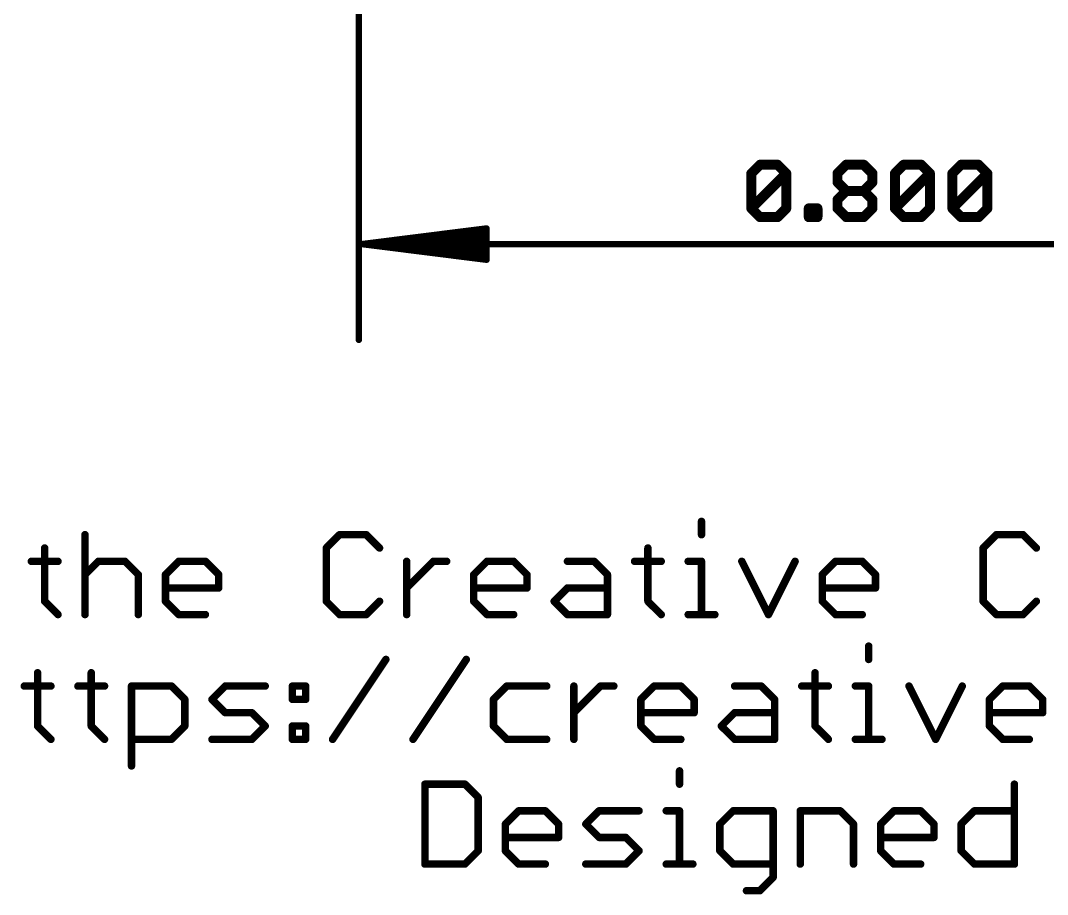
# Model space of a CAD drawing. Extents: x -30 to 77, y -18 to 22.
# Drawn here: x -6.89 to 14.02, y -18.32 to -0.53 of the extents above; entities that cross this region are included whole.
import ezdxf

# ---------------------------------------------------------------- set-up
doc = ezdxf.new("R2010")
doc.units = 0
doc.layers.add('47', color=253, linetype='CONTINUOUS')
doc.layers.add('51', color=53, linetype='CONTINUOUS')

msp = doc.modelspace()

# ---------------------------------------------------------------- linework, layer by layer
at = {"layer": '47'}
for points, const_width in [([(0, 0), (0, -7.03)], 0.13), ([(7.99, -3.6411), (8.1679, -3.4632)], 0.2032), ([(7.99, -4.3529), (7.99, -3.6411)], 0.2032), ([(7.99, -4.3529), (8.7018, -3.6411)], 0.2032), ([(8.1679, -3.4632), (8.5238, -3.4632)], 0.2032), ([(8.5238, -3.4632), (8.7018, -3.6411)], 0.2032), ([(8.7018, -3.6411), (8.7018, -4.3529)], 0.2032), ([(9.7441, -3.6411), (9.922, -3.4632)], 0.2032), ([(9.7441, -3.8191), (9.7441, -3.6411)], 0.2032), ([(9.922, -3.4632), (10.2779, -3.4632)], 0.2032), ([(10.2779, -3.4632), (10.4559, -3.6411)], 0.2032), ([(10.4559, -3.6411), (10.4559, -3.8191)], 0.2032), ([(10.9135, -3.6411), (11.0914, -3.4632)], 0.2032), ([(10.9135, -4.3529), (10.9135, -3.6411)], 0.2032), ([(10.9135, -4.3529), (11.6253, -3.6411)], 0.2032), ([(11.0914, -3.4632), (11.4473, -3.4632)], 0.2032), ([(11.4473, -3.4632), (11.6253, -3.6411)], 0.2032), ([(11.6253, -3.6411), (11.6253, -4.3529)], 0.2032), ([(12.0829, -3.6411), (12.2608, -3.4632)], 0.2032), ([(12.0829, -4.3529), (12.0829, -3.6411)], 0.2032), ([(12.0829, -4.3529), (12.7947, -3.6411)], 0.2032), ([(12.2608, -3.4632), (12.6167, -3.4632)], 0.2032), ([(12.6167, -3.4632), (12.7947, -3.6411)], 0.2032), ([(12.7947, -3.6411), (12.7947, -4.3529)], 0.2032), ([(9.922, -3.997), (9.7441, -3.8191)], 0.2032), ([(10.4559, -3.8191), (10.2779, -3.997)], 0.2032), ([(9.7441, -4.175), (9.922, -3.997)], 0.2032), ([(9.922, -3.997), (10.2779, -3.997)], 0.2032), ([(10.2779, -3.997), (10.4559, -4.175)], 0.2032), ([(9.7441, -4.3529), (9.7441, -4.175)], 0.2032), ([(10.4559, -4.175), (10.4559, -4.3529)], 0.2032), ([(8.1679, -4.5309), (7.99, -4.3529)], 0.2032), ([(8.7018, -4.3529), (8.5238, -4.5309)], 0.2032), ([(9.1594, -4.5309), (9.1594, -4.3529)], 0.2032), ([(9.1594, -4.3529), (9.3373, -4.3529)], 0.2032), ([(9.3373, -4.3529), (9.3373, -4.5309)], 0.2032), ([(9.922, -4.5309), (9.7441, -4.3529)], 0.2032), ([(10.4559, -4.3529), (10.2779, -4.5309)], 0.2032), ([(11.0914, -4.5309), (10.9135, -4.3529)], 0.2032), ([(11.6253, -4.3529), (11.4473, -4.5309)], 0.2032), ([(12.2608, -4.5309), (12.0829, -4.3529)], 0.2032), ([(12.7947, -4.3529), (12.6167, -4.5309)], 0.2032), ([(8.5238, -4.5309), (8.1679, -4.5309)], 0.2032), ([(9.3373, -4.5309), (9.1594, -4.5309)], 0.2032), ([(10.2779, -4.5309), (9.922, -4.5309)], 0.2032), ([(11.4473, -4.5309), (11.0914, -4.5309)], 0.2032), ([(12.6167, -4.5309), (12.2608, -4.5309)], 0.2032), ([(0.065, -5.08), (2.6, -4.7608)], 0.13), ([(0.065, -5.08), (2.6, -4.82)], 0.13), ([(2.6, -4.7608), (2.6, -5.3992)], 0.13), ([(0.065, -5.08), (2.6, -4.95)], 0.13), ([(20.255, -5.08), (0.065, -5.08)], 0.13), ([(2.6, -5.3992), (0.065, -5.08)], 0.13), ([(2.6, -5.21), (0.065, -5.08)], 0.13), ([(2.6, -5.34), (0.065, -5.08)], 0.13)]:
    msp.add_lwpolyline(points, dxfattribs=dict(at, const_width=const_width))
for points, const_width in [([(8.0408, -3.6411, 1), (7.9392, -3.6411)], 0.1016), ([(8.1679, -3.4124, 1), (8.1679, -3.514)], 0.1016), ([(8.2038, -3.4991, 1), (8.132, -3.4273)], 0.1016), ([(8.5597, -3.4273, 1), (8.4879, -3.4991)], 0.1016), ([(8.5238, -3.514, 1), (8.5238, -3.4124)], 0.1016), ([(8.7526, -3.6411, 1), (8.651, -3.6411)], 0.1016), ([(8.7377, -3.6771, 1), (8.6659, -3.6052)], 0.1016), ([(9.7949, -3.6411, 1), (9.6933, -3.6411)], 0.1016), ([(9.922, -3.4124, 1), (9.922, -3.514)], 0.1016), ([(9.9579, -3.4991, 1), (9.8861, -3.4273)], 0.1016), ([(10.3138, -3.4273, 1), (10.242, -3.4991)], 0.1016), ([(10.2779, -3.514, 1), (10.2779, -3.4124)], 0.1016), ([(10.5067, -3.6411, 1), (10.4051, -3.6411)], 0.1016), ([(10.9643, -3.6411, 1), (10.8627, -3.6411)], 0.1016), ([(11.0914, -3.4124, 1), (11.0914, -3.514)], 0.1016), ([(11.1273, -3.4991, 1), (11.0555, -3.4273)], 0.1016), ([(11.4832, -3.4273, 1), (11.4114, -3.4991)], 0.1016), ([(11.4473, -3.514, 1), (11.4473, -3.4124)], 0.1016), ([(11.6761, -3.6411, 1), (11.5745, -3.6411)], 0.1016), ([(11.6612, -3.6771, 1), (11.5893, -3.6052)], 0.1016), ([(12.1337, -3.6411, 1), (12.0321, -3.6411)], 0.1016), ([(12.2608, -3.4124, 1), (12.2608, -3.514)], 0.1016), ([(12.2967, -3.4991, 1), (12.2249, -3.4273)], 0.1016), ([(12.6526, -3.4273, 1), (12.5808, -3.4991)], 0.1016), ([(12.6167, -3.514, 1), (12.6167, -3.4124)], 0.1016), ([(12.8455, -3.6411, 1), (12.7439, -3.6411)], 0.1016), ([(12.8306, -3.6771, 1), (12.7587, -3.6052)], 0.1016), ([(7.954, -3.6052, 1), (8.0259, -3.6771)], 0.1016), ([(8.6659, -3.6771, 1), (8.7377, -3.6052)], 0.1016), ([(9.7081, -3.6052, 1), (9.78, -3.6771)], 0.1016), ([(9.78, -3.7832, 1), (9.7081, -3.855)], 0.1016), ([(10.4199, -3.6771, 1), (10.4918, -3.6052)], 0.1016), ([(10.4918, -3.855, 1), (10.4199, -3.7832)], 0.1016), ([(10.8775, -3.6052, 1), (10.9494, -3.6771)], 0.1016), ([(11.5893, -3.6771, 1), (11.6612, -3.6052)], 0.1016), ([(12.0469, -3.6052, 1), (12.1188, -3.6771)], 0.1016), ([(12.7587, -3.6771, 1), (12.8306, -3.6052)], 0.1016), ([(9.6933, -3.8191, 1), (9.7949, -3.8191)], 0.1016), ([(9.922, -3.9462, 1), (9.922, -4.0478)], 0.1016), ([(9.9579, -4.033, 1), (9.8861, -3.9611)], 0.1016), ([(9.8861, -4.033, 1), (9.9579, -3.9611)], 0.1016), ([(10.3138, -3.9611, 1), (10.242, -4.033)], 0.1016), ([(10.242, -3.9611, 1), (10.3138, -4.033)], 0.1016), ([(10.2779, -4.0478, 1), (10.2779, -3.9462)], 0.1016), ([(10.4051, -3.8191, 1), (10.5067, -3.8191)], 0.1016), ([(9.7081, -4.1391, 1), (9.78, -4.2109)], 0.1016), ([(9.7949, -4.175, 1), (9.6933, -4.175)], 0.1016), ([(10.5067, -4.175, 1), (10.4051, -4.175)], 0.1016), ([(10.4199, -4.2109, 1), (10.4918, -4.1391)], 0.1016), ([(8.0259, -4.317, 1), (7.954, -4.3889)], 0.1016), ([(7.954, -4.317, 1), (8.0259, -4.3889)], 0.1016), ([(7.9392, -4.3529, 1), (8.0408, -4.3529)], 0.1016), ([(8.651, -4.3529, 1), (8.7526, -4.3529)], 0.1016), ([(8.7377, -4.3889, 1), (8.6659, -4.317)], 0.1016), ([(9.2102, -4.3529, 1), (9.1086, -4.3529)], 0.1016), ([(9.1594, -4.3022, 1), (9.1594, -4.4037)], 0.1016), ([(9.3881, -4.3529, 1), (9.2865, -4.3529)], 0.1016), ([(9.3373, -4.4037, 1), (9.3373, -4.3022)], 0.1016), ([(9.78, -4.317, 1), (9.7081, -4.3889)], 0.1016), ([(9.6933, -4.3529, 1), (9.7949, -4.3529)], 0.1016), ([(10.4051, -4.3529, 1), (10.5067, -4.3529)], 0.1016), ([(10.4918, -4.3889, 1), (10.4199, -4.317)], 0.1016), ([(10.9494, -4.317, 1), (10.8775, -4.3889)], 0.1016), ([(10.8775, -4.317, 1), (10.9494, -4.3889)], 0.1016), ([(10.8627, -4.3529, 1), (10.9643, -4.3529)], 0.1016), ([(11.5745, -4.3529, 1), (11.6761, -4.3529)], 0.1016), ([(11.6612, -4.3889, 1), (11.5893, -4.317)], 0.1016), ([(12.1188, -4.317, 1), (12.0469, -4.3889)], 0.1016), ([(12.0469, -4.317, 1), (12.1188, -4.3889)], 0.1016), ([(12.0321, -4.3529, 1), (12.1337, -4.3529)], 0.1016), ([(12.7439, -4.3529, 1), (12.8455, -4.3529)], 0.1016), ([(12.8306, -4.3889, 1), (12.7587, -4.317)], 0.1016), ([(8.1679, -4.4801, 1), (8.1679, -4.5817)], 0.1016), ([(8.132, -4.5668, 1), (8.2038, -4.495)], 0.1016), ([(8.4879, -4.495, 1), (8.5597, -4.5668)], 0.1016), ([(8.5238, -4.5817, 1), (8.5238, -4.4801)], 0.1016), ([(9.1594, -4.4801, 1), (9.1594, -4.5817)], 0.1016), ([(9.1086, -4.5309, 1), (9.2102, -4.5309)], 0.1016), ([(9.2865, -4.5309, 1), (9.3881, -4.5309)], 0.1016), ([(9.3373, -4.5817, 1), (9.3373, -4.4801)], 0.1016), ([(9.922, -4.4801, 1), (9.922, -4.5817)], 0.1016), ([(9.8861, -4.5668, 1), (9.9579, -4.495)], 0.1016), ([(10.242, -4.495, 1), (10.3138, -4.5668)], 0.1016), ([(10.2779, -4.5817, 1), (10.2779, -4.4801)], 0.1016), ([(11.0914, -4.4801, 1), (11.0914, -4.5817)], 0.1016), ([(11.0555, -4.5668, 1), (11.1273, -4.495)], 0.1016), ([(11.4114, -4.495, 1), (11.4832, -4.5668)], 0.1016), ([(11.4473, -4.5817, 1), (11.4473, -4.4801)], 0.1016), ([(12.2608, -4.4801, 1), (12.2608, -4.5817)], 0.1016), ([(12.2249, -4.5668, 1), (12.2967, -4.495)], 0.1016), ([(12.5808, -4.495, 1), (12.6526, -4.5668)], 0.1016), ([(12.6167, -4.5817, 1), (12.6167, -4.4801)], 0.1016), ([(2.6325, -4.7608, 1), (2.5675, -4.7608)], 0.065), ([(2.6041, -4.793, 1), (2.5959, -4.7285)], 0.065), ([(2.6033, -4.8523, 1), (2.5967, -4.7877)], 0.065), ([(0.065, -5.0475, 1), (0.065, -5.1125)], 0.065), ([(0.0691, -5.0478, 1), (0.0609, -5.1122)], 0.065), ([(0.0633, -5.0475, 1), (0.0667, -5.1125)], 0.065), ([(0.0667, -5.0475, 1), (0.0633, -5.1125)], 0.065), ([(0.0683, -5.0477, 1), (0.0617, -5.1123)], 0.065), ([(0.0617, -5.0477, 1), (0.0683, -5.1123)], 0.065), ([(0.0609, -5.0478, 1), (0.0691, -5.1122)], 0.065), ([(2.6017, -4.9825, 1), (2.5983, -4.9175)], 0.065), ([(2.5983, -5.2425, 1), (2.6017, -5.1775)], 0.065), ([(2.5675, -5.3992, 1), (2.6325, -5.3992)], 0.065), ([(2.5959, -5.4315, 1), (2.6041, -5.367)], 0.065), ([(2.5967, -5.3723, 1), (2.6033, -5.3077)], 0.065), ([(-0.0325, -7.03, 1), (0.0325, -7.03)], 0.065)]:
    msp.add_lwpolyline(points, format="xyb", dxfattribs=dict(at, const_width=const_width))
at = {"layer": '51', "const_width": 0.1524}
for points in [[(6.9762, -10.7256), (6.9762, -10.9968)], [(-5.5736, -10.9968), (-5.5736, -12.6238)], [(-0.391, -10.9968), (-0.6621, -11.268)], [(0.1514, -10.9968), (-0.391, -10.9968)], [(0.4225, -11.268), (0.1514, -10.9968)], [(12.9791, -10.9968), (12.708, -11.268)], [(13.5215, -10.9968), (12.9791, -10.9968)], [(13.7926, -11.268), (13.5215, -10.9968)], [(-6.3939, -11.268), (-6.3939, -12.3526)], [(-0.6621, -11.268), (-0.6621, -12.3526)], [(5.8848, -11.268), (5.8848, -12.3526)], [(12.708, -11.268), (12.708, -12.3526)], [(-6.665, -11.5391), (-6.1227, -11.5391)], [(-5.5736, -11.8103), (-5.3024, -11.5391)], [(-5.3024, -11.5391), (-4.7601, -11.5391)], [(-4.7601, -11.5391), (-4.4889, -11.8103)], [(-3.9364, -11.8103), (-3.6653, -11.5391)], [(-3.6653, -11.5391), (-3.1229, -11.5391)], [(-3.1229, -11.5391), (-2.8518, -11.8103)], [(0.975, -12.6238), (0.975, -11.5391)], [(0.975, -12.0815), (1.5174, -11.5391)], [(1.5174, -11.5391), (1.7885, -11.5391)], [(2.3393, -11.8103), (2.6105, -11.5391)], [(2.6105, -11.5391), (3.1528, -11.5391)], [(3.1528, -11.5391), (3.424, -11.8103)], [(4.2476, -11.5391), (4.79, -11.5391)], [(4.79, -11.5391), (5.0611, -11.8103)], [(5.6136, -11.5391), (6.156, -11.5391)], [(6.7051, -11.5391), (6.9762, -11.5391)], [(6.9762, -11.5391), (6.9762, -12.6238)], [(7.7965, -11.5391), (8.3388, -12.6238)], [(8.3388, -12.6238), (8.8812, -11.5391)], [(9.4337, -11.8103), (9.7048, -11.5391)], [(9.7048, -11.5391), (10.2472, -11.5391)], [(10.2472, -11.5391), (10.5183, -11.8103)], [(-4.4889, -11.8103), (-4.4889, -12.6238)], [(-3.9364, -12.3526), (-3.9364, -11.8103)], [(-2.8518, -11.8103), (-2.8518, -12.0815)], [(2.3393, -12.3526), (2.3393, -11.8103)], [(3.424, -11.8103), (3.424, -12.0815)], [(5.0611, -11.8103), (5.0611, -12.6238)], [(9.4337, -12.3526), (9.4337, -11.8103)], [(10.5183, -11.8103), (10.5183, -12.0815)], [(-2.8518, -12.0815), (-3.9364, -12.0815)], [(3.424, -12.0815), (2.3393, -12.0815)], [(3.9765, -12.3526), (4.2476, -12.0815)], [(4.2476, -12.0815), (5.0611, -12.0815)], [(10.5183, -12.0815), (9.4337, -12.0815)], [(-6.3939, -12.3526), (-6.1227, -12.6238)], [(-3.6653, -12.6238), (-3.9364, -12.3526)], [(-0.6621, -12.3526), (-0.391, -12.6238)], [(0.1514, -12.6238), (0.4225, -12.3526)], [(2.6105, -12.6238), (2.3393, -12.3526)], [(4.2476, -12.6238), (3.9765, -12.3526)], [(5.8848, -12.3526), (6.156, -12.6238)], [(9.7048, -12.6238), (9.4337, -12.3526)], [(12.708, -12.3526), (12.9791, -12.6238)], [(13.5215, -12.6238), (13.7926, -12.3526)], [(-3.1229, -12.6238), (-3.6653, -12.6238)], [(-0.391, -12.6238), (0.1514, -12.6238)], [(3.1528, -12.6238), (2.6105, -12.6238)], [(5.0611, -12.6238), (4.2476, -12.6238)], [(6.7051, -12.6238), (7.2474, -12.6238)], [(10.2472, -12.6238), (9.7048, -12.6238)], [(12.9791, -12.6238), (13.5215, -12.6238)], [(10.379, -13.2656), (10.379, -13.5368)], [(-0.5337, -15.1638), (0.5509, -13.5368)], [(1.1034, -15.1638), (2.1881, -13.5368)], [(-6.5383, -13.808), (-6.5383, -14.8926)], [(-5.4469, -13.808), (-5.4469, -14.8926)], [(9.2875, -13.808), (9.2875, -14.8926)], [(-6.8095, -14.0791), (-6.2672, -14.0791)], [(-5.718, -14.0791), (-5.1757, -14.0791)], [(-4.6266, -15.7061), (-4.6266, -14.0791)], [(-4.6266, -14.0791), (-3.8131, -14.0791)], [(-3.8131, -14.0791), (-3.542, -14.3503)], [(-2.9895, -14.3503), (-2.7183, -14.0791)], [(-2.7183, -14.0791), (-1.9048, -14.0791)], [(-1.3523, -14.0791), (-1.0811, -14.0791)], [(-1.3523, -14.3503), (-1.3523, -14.0791)], [(-1.0811, -14.0791), (-1.0811, -14.3503)], [(3.0118, -14.0791), (2.7406, -14.3503)], [(3.8253, -14.0791), (3.0118, -14.0791)], [(4.3777, -15.1638), (4.3777, -14.0791)], [(4.3777, -14.6215), (4.9201, -14.0791)], [(4.9201, -14.0791), (5.1912, -14.0791)], [(5.742, -14.3503), (6.0132, -14.0791)], [(6.0132, -14.0791), (6.5555, -14.0791)], [(6.5555, -14.0791), (6.8267, -14.3503)], [(7.6504, -14.0791), (8.1927, -14.0791)], [(8.1927, -14.0791), (8.4639, -14.3503)], [(9.0164, -14.0791), (9.5587, -14.0791)], [(10.1078, -14.0791), (10.379, -14.0791)], [(10.379, -14.0791), (10.379, -15.1638)], [(11.1992, -14.0791), (11.7416, -15.1638)], [(11.7416, -15.1638), (12.2839, -14.0791)], [(12.8364, -14.3503), (13.1075, -14.0791)], [(13.1075, -14.0791), (13.6499, -14.0791)], [(13.6499, -14.0791), (13.921, -14.3503)], [(-3.542, -14.3503), (-3.542, -14.8926)], [(-2.7183, -14.6215), (-2.9895, -14.3503)], [(-1.0811, -14.3503), (-1.3523, -14.3503)], [(2.7406, -14.3503), (2.7406, -14.8926)], [(5.742, -14.8926), (5.742, -14.3503)], [(6.8267, -14.3503), (6.8267, -14.6215)], [(8.4639, -14.3503), (8.4639, -15.1638)], [(12.8364, -14.8926), (12.8364, -14.3503)], [(13.921, -14.3503), (13.921, -14.6215)], [(-2.176, -14.6215), (-2.7183, -14.6215)], [(-1.9048, -14.8926), (-2.176, -14.6215)], [(6.8267, -14.6215), (5.742, -14.6215)], [(7.3792, -14.8926), (7.6504, -14.6215)], [(7.6504, -14.6215), (8.4639, -14.6215)], [(13.921, -14.6215), (12.8364, -14.6215)], [(-6.5383, -14.8926), (-6.2672, -15.1638)], [(-5.4469, -14.8926), (-5.1757, -15.1638)], [(-3.542, -14.8926), (-3.8131, -15.1638)], [(-2.176, -15.1638), (-1.9048, -14.8926)], [(-1.3523, -14.8926), (-1.0811, -14.8926)], [(-1.3523, -15.1638), (-1.3523, -14.8926)], [(-1.0811, -14.8926), (-1.0811, -15.1638)], [(2.7406, -14.8926), (3.0118, -15.1638)], [(6.0132, -15.1638), (5.742, -14.8926)], [(7.6504, -15.1638), (7.3792, -14.8926)], [(9.2875, -14.8926), (9.5587, -15.1638)], [(13.1075, -15.1638), (12.8364, -14.8926)], [(-3.8131, -15.1638), (-4.6266, -15.1638)], [(-2.9895, -15.1638), (-2.176, -15.1638)], [(-1.0811, -15.1638), (-1.3523, -15.1638)], [(3.0118, -15.1638), (3.8253, -15.1638)], [(6.5555, -15.1638), (6.0132, -15.1638)], [(8.4639, -15.1638), (7.6504, -15.1638)], [(10.1078, -15.1638), (10.6501, -15.1638)], [(13.6499, -15.1638), (13.1075, -15.1638)], [(6.5288, -15.8056), (6.5288, -16.0768)], [(1.3462, -16.0768), (1.3462, -17.7038)], [(2.1597, -16.0768), (1.3462, -16.0768)], [(2.4309, -16.348), (2.1597, -16.0768)], [(13.3452, -16.0768), (13.3452, -17.7038)], [(2.4309, -17.4326), (2.4309, -16.348)], [(2.9834, -16.8903), (3.2545, -16.6191)], [(3.2545, -16.6191), (3.7969, -16.6191)], [(3.7969, -16.6191), (4.068, -16.8903)], [(4.6205, -16.8903), (4.8917, -16.6191)], [(4.8917, -16.6191), (5.7052, -16.6191)], [(6.2577, -16.6191), (6.5288, -16.6191)], [(6.5288, -16.6191), (6.5288, -17.7038)], [(7.6203, -16.6191), (7.3491, -16.8903)], [(8.4338, -16.6191), (7.6203, -16.6191)], [(8.4338, -17.975), (8.4338, -16.6191)], [(8.9863, -17.7038), (8.9863, -16.6191)], [(8.9863, -16.6191), (9.7998, -16.6191)], [(9.7998, -16.6191), (10.0709, -16.8903)], [(10.6234, -16.8903), (10.8946, -16.6191)], [(10.8946, -16.6191), (11.4369, -16.6191)], [(11.4369, -16.6191), (11.7081, -16.8903)], [(12.2606, -16.8903), (12.5317, -16.6191)], [(12.5317, -16.6191), (13.3452, -16.6191)], [(2.9834, -17.4326), (2.9834, -16.8903)], [(4.068, -16.8903), (4.068, -17.1615)], [(4.8917, -17.1615), (4.6205, -16.8903)], [(7.3491, -16.8903), (7.3491, -17.4326)], [(10.0709, -16.8903), (10.0709, -17.7038)], [(10.6234, -17.4326), (10.6234, -16.8903)], [(11.7081, -16.8903), (11.7081, -17.1615)], [(12.2606, -17.4326), (12.2606, -16.8903)], [(4.068, -17.1615), (2.9834, -17.1615)], [(5.434, -17.1615), (4.8917, -17.1615)], [(5.7052, -17.4326), (5.434, -17.1615)], [(11.7081, -17.1615), (10.6234, -17.1615)], [(2.1597, -17.7038), (2.4309, -17.4326)], [(3.2545, -17.7038), (2.9834, -17.4326)], [(5.434, -17.7038), (5.7052, -17.4326)], [(7.3491, -17.4326), (7.6203, -17.7038)], [(10.8946, -17.7038), (10.6234, -17.4326)], [(12.5317, -17.7038), (12.2606, -17.4326)], [(1.3462, -17.7038), (2.1597, -17.7038)], [(3.7969, -17.7038), (3.2545, -17.7038)], [(4.6205, -17.7038), (5.434, -17.7038)], [(6.2577, -17.7038), (6.8, -17.7038)], [(7.6203, -17.7038), (8.4338, -17.7038)], [(11.4369, -17.7038), (10.8946, -17.7038)], [(13.3452, -17.7038), (12.5317, -17.7038)], [(8.1626, -18.2461), (8.4338, -17.975)], [(7.8914, -18.2461), (8.1626, -18.2461)]]:
    msp.add_lwpolyline(points, dxfattribs=at)
at = {"layer": '51', "const_width": 0.0762}
for points in [[(7.0143, -10.7256, 1), (6.9381, -10.7256)], [(-5.5355, -10.9968, 1), (-5.6117, -10.9968)], [(-0.391, -10.9587, 1), (-0.391, -11.0349)], [(-0.364, -11.0238, 1), (-0.4179, -10.9699)], [(0.1783, -10.9699, 1), (0.1244, -11.0238)], [(0.1514, -11.0349, 1), (0.1514, -10.9587)], [(6.9381, -10.9968, 1), (7.0143, -10.9968)], [(12.9791, -10.9587, 1), (12.9791, -11.0349)], [(13.0061, -11.0238, 1), (12.9522, -10.9699)], [(13.5484, -10.9699, 1), (13.4945, -11.0238)], [(13.5215, -11.0349, 1), (13.5215, -10.9587)], [(-6.3558, -11.268, 1), (-6.432, -11.268)], [(-0.6891, -11.241, 1), (-0.6352, -11.2949)], [(-0.624, -11.268, 1), (-0.7002, -11.268)], [(0.3956, -11.2949, 1), (0.4495, -11.241)], [(5.9229, -11.268, 1), (5.8467, -11.268)], [(12.681, -11.241, 1), (12.7349, -11.2949)], [(12.7461, -11.268, 1), (12.6699, -11.268)], [(13.7657, -11.2949, 1), (13.8196, -11.241)], [(-6.665, -11.501, 1), (-6.665, -11.5772)], [(-6.1227, -11.5772, 1), (-6.1227, -11.501)], [(-5.3024, -11.501, 1), (-5.3024, -11.5772)], [(-5.2755, -11.5661, 1), (-5.3294, -11.5122)], [(-4.7332, -11.5122, 1), (-4.787, -11.5661)], [(-4.7601, -11.5772, 1), (-4.7601, -11.501)], [(-3.6653, -11.501, 1), (-3.6653, -11.5772)], [(-3.6383, -11.5661, 1), (-3.6922, -11.5122)], [(-3.096, -11.5122, 1), (-3.1499, -11.5661)], [(-3.1229, -11.5772, 1), (-3.1229, -11.501)], [(1.0131, -11.5391, 1), (0.9369, -11.5391)], [(1.5174, -11.501, 1), (1.5174, -11.5772)], [(1.5443, -11.5661, 1), (1.4904, -11.5122)], [(1.7885, -11.5772, 1), (1.7885, -11.501)], [(2.6105, -11.501, 1), (2.6105, -11.5772)], [(2.6374, -11.5661, 1), (2.5835, -11.5122)], [(3.1798, -11.5122, 1), (3.1259, -11.5661)], [(3.1528, -11.5772, 1), (3.1528, -11.501)], [(4.2476, -11.501, 1), (4.2476, -11.5772)], [(4.8169, -11.5122, 1), (4.763, -11.5661)], [(4.79, -11.5772, 1), (4.79, -11.501)], [(5.6136, -11.501, 1), (5.6136, -11.5772)], [(6.156, -11.5772, 1), (6.156, -11.501)], [(6.7051, -11.501, 1), (6.7051, -11.5772)], [(7.0143, -11.5391, 1), (6.9381, -11.5391)], [(6.9762, -11.5772, 1), (6.9762, -11.501)], [(7.8306, -11.5221, 1), (7.7624, -11.5562)], [(8.9152, -11.5562, 1), (8.8471, -11.5221)], [(9.7048, -11.501, 1), (9.7048, -11.5772)], [(9.7318, -11.5661, 1), (9.6779, -11.5122)], [(10.2741, -11.5122, 1), (10.2202, -11.5661)], [(10.2472, -11.5772, 1), (10.2472, -11.501)], [(-5.6005, -11.7834, 1), (-5.5467, -11.8372)], [(-4.4508, -11.8103, 1), (-4.527, -11.8103)], [(-4.5159, -11.8372, 1), (-4.462, -11.7834)], [(-3.8983, -11.8103, 1), (-3.9745, -11.8103)], [(-3.9634, -11.7834, 1), (-3.9095, -11.8372)], [(-2.8137, -11.8103, 1), (-2.8899, -11.8103)], [(-2.8787, -11.8372, 1), (-2.8248, -11.7834)], [(2.3774, -11.8103, 1), (2.3012, -11.8103)], [(2.3124, -11.7834, 1), (2.3663, -11.8372)], [(3.4621, -11.8103, 1), (3.3859, -11.8103)], [(3.397, -11.8372, 1), (3.4509, -11.7834)], [(5.0992, -11.8103, 1), (5.023, -11.8103)], [(5.0342, -11.8372, 1), (5.0881, -11.7834)], [(9.4718, -11.8103, 1), (9.3956, -11.8103)], [(9.4067, -11.7834, 1), (9.4606, -11.8372)], [(10.5564, -11.8103, 1), (10.4802, -11.8103)], [(10.4914, -11.8372, 1), (10.5453, -11.7834)], [(-3.9364, -12.0434, 1), (-3.9364, -12.1196)], [(-2.8899, -12.0815, 1), (-2.8137, -12.0815)], [(-2.8518, -12.1196, 1), (-2.8518, -12.0434)], [(0.9481, -12.0545, 1), (1.002, -12.1084)], [(2.3393, -12.0434, 1), (2.3393, -12.1196)], [(3.3859, -12.0815, 1), (3.4621, -12.0815)], [(3.424, -12.1196, 1), (3.424, -12.0434)], [(4.2476, -12.0434, 1), (4.2476, -12.1196)], [(4.2746, -12.1084, 1), (4.2207, -12.0545)], [(5.0611, -12.1196, 1), (5.0611, -12.0434)], [(9.4337, -12.0434, 1), (9.4337, -12.1196)], [(10.4802, -12.0815, 1), (10.5564, -12.0815)], [(10.5183, -12.1196, 1), (10.5183, -12.0434)], [(-6.3669, -12.3257, 1), (-6.4208, -12.3796)], [(-6.432, -12.3526, 1), (-6.3558, -12.3526)], [(-3.9095, -12.3257, 1), (-3.9634, -12.3796)], [(-3.9745, -12.3526, 1), (-3.8983, -12.3526)], [(-0.6352, -12.3257, 1), (-0.6891, -12.3796)], [(-0.7002, -12.3526, 1), (-0.624, -12.3526)], [(0.4495, -12.3796, 1), (0.3956, -12.3257)], [(2.3663, -12.3257, 1), (2.3124, -12.3796)], [(2.3012, -12.3526, 1), (2.3774, -12.3526)], [(4.0034, -12.3257, 1), (3.9495, -12.3796)], [(3.9495, -12.3257, 1), (4.0034, -12.3796)], [(5.9117, -12.3257, 1), (5.8579, -12.3796)], [(5.8467, -12.3526, 1), (5.9229, -12.3526)], [(9.4606, -12.3257, 1), (9.4067, -12.3796)], [(9.3956, -12.3526, 1), (9.4718, -12.3526)], [(12.7349, -12.3257, 1), (12.681, -12.3796)], [(12.6699, -12.3526, 1), (12.7461, -12.3526)], [(13.8196, -12.3796, 1), (13.7657, -12.3257)], [(-6.1496, -12.6507, 1), (-6.0958, -12.5969)], [(-5.6117, -12.6238, 1), (-5.5355, -12.6238)], [(-4.527, -12.6238, 1), (-4.4508, -12.6238)], [(-3.6653, -12.5857, 1), (-3.6653, -12.6619)], [(-3.6922, -12.6507, 1), (-3.6383, -12.5969)], [(-3.1229, -12.6619, 1), (-3.1229, -12.5857)], [(-0.391, -12.5857, 1), (-0.391, -12.6619)], [(-0.4179, -12.6507, 1), (-0.364, -12.5969)], [(0.1244, -12.5969, 1), (0.1783, -12.6507)], [(0.1514, -12.6619, 1), (0.1514, -12.5857)], [(0.9369, -12.6238, 1), (1.0131, -12.6238)], [(2.6105, -12.5857, 1), (2.6105, -12.6619)], [(2.5835, -12.6507, 1), (2.6374, -12.5969)], [(3.1528, -12.6619, 1), (3.1528, -12.5857)], [(4.2476, -12.5857, 1), (4.2476, -12.6619)], [(4.2207, -12.6507, 1), (4.2746, -12.5969)], [(5.023, -12.6238, 1), (5.0992, -12.6238)], [(5.0611, -12.6619, 1), (5.0611, -12.5857)], [(6.129, -12.6507, 1), (6.1829, -12.5969)], [(6.7051, -12.5857, 1), (6.7051, -12.6619)], [(6.9381, -12.6238, 1), (7.0143, -12.6238)], [(7.2474, -12.6619, 1), (7.2474, -12.5857)], [(8.3048, -12.6068, 1), (8.3729, -12.6408)], [(8.3048, -12.6408, 1), (8.3729, -12.6068)], [(9.7048, -12.5857, 1), (9.7048, -12.6619)], [(9.6779, -12.6507, 1), (9.7318, -12.5969)], [(10.2472, -12.6619, 1), (10.2472, -12.5857)], [(12.9791, -12.5857, 1), (12.9791, -12.6619)], [(12.9522, -12.6507, 1), (13.0061, -12.5969)], [(13.4945, -12.5969, 1), (13.5484, -12.6507)], [(13.5215, -12.6619, 1), (13.5215, -12.5857)], [(10.4171, -13.2656, 1), (10.3409, -13.2656)], [(0.5826, -13.5579, 1), (0.5192, -13.5157)], [(2.2198, -13.5579, 1), (2.1564, -13.5157)], [(10.3409, -13.5368, 1), (10.4171, -13.5368)], [(-6.5002, -13.808, 1), (-6.5764, -13.808)], [(-5.4088, -13.808, 1), (-5.485, -13.808)], [(9.3256, -13.808, 1), (9.2494, -13.808)], [(-6.8095, -14.041, 1), (-6.8095, -14.1172)], [(-6.2672, -14.1172, 1), (-6.2672, -14.041)], [(-5.718, -14.041, 1), (-5.718, -14.1172)], [(-5.1757, -14.1172, 1), (-5.1757, -14.041)], [(-4.5885, -14.0791, 1), (-4.6647, -14.0791)], [(-4.6266, -14.041, 1), (-4.6266, -14.1172)], [(-3.7862, -14.0522, 1), (-3.8401, -14.1061)], [(-3.8131, -14.1172, 1), (-3.8131, -14.041)], [(-2.7183, -14.041, 1), (-2.7183, -14.1172)], [(-2.6914, -14.1061, 1), (-2.7452, -14.0522)], [(-1.9048, -14.1172, 1), (-1.9048, -14.041)], [(-1.3523, -14.041, 1), (-1.3523, -14.1172)], [(-1.3142, -14.0791, 1), (-1.3904, -14.0791)], [(-1.043, -14.0791, 1), (-1.1192, -14.0791)], [(-1.0811, -14.1172, 1), (-1.0811, -14.041)], [(3.0118, -14.041, 1), (3.0118, -14.1172)], [(3.0387, -14.1061, 1), (2.9848, -14.0522)], [(3.8253, -14.1172, 1), (3.8253, -14.041)], [(4.4158, -14.0791, 1), (4.3396, -14.0791)], [(4.9201, -14.041, 1), (4.9201, -14.1172)], [(4.947, -14.1061, 1), (4.8931, -14.0522)], [(5.1912, -14.1172, 1), (5.1912, -14.041)], [(6.0132, -14.041, 1), (6.0132, -14.1172)], [(6.0401, -14.1061, 1), (5.9863, -14.0522)], [(6.5825, -14.0522, 1), (6.5286, -14.1061)], [(6.5555, -14.1172, 1), (6.5555, -14.041)], [(7.6504, -14.041, 1), (7.6504, -14.1172)], [(8.2196, -14.0522, 1), (8.1658, -14.1061)], [(8.1927, -14.1172, 1), (8.1927, -14.041)], [(9.0164, -14.041, 1), (9.0164, -14.1172)], [(9.5587, -14.1172, 1), (9.5587, -14.041)], [(10.1078, -14.041, 1), (10.1078, -14.1172)], [(10.4171, -14.0791, 1), (10.3409, -14.0791)], [(10.379, -14.1172, 1), (10.379, -14.041)], [(11.2333, -14.0621, 1), (11.1652, -14.0962)], [(12.318, -14.0962, 1), (12.2498, -14.0621)], [(13.1075, -14.041, 1), (13.1075, -14.1172)], [(13.1345, -14.1061, 1), (13.0806, -14.0522)], [(13.6768, -14.0522, 1), (13.6229, -14.1061)], [(13.6499, -14.1172, 1), (13.6499, -14.041)], [(-3.5039, -14.3503, 1), (-3.5801, -14.3503)], [(-3.5689, -14.3772, 1), (-3.515, -14.3234)], [(-2.9625, -14.3234, 1), (-3.0164, -14.3772)], [(-3.0164, -14.3234, 1), (-2.9625, -14.3772)], [(-1.3523, -14.3122, 1), (-1.3523, -14.3884)], [(-1.3904, -14.3503, 1), (-1.3142, -14.3503)], [(-1.1192, -14.3503, 1), (-1.043, -14.3503)], [(-1.0811, -14.3884, 1), (-1.0811, -14.3122)], [(2.7787, -14.3503, 1), (2.7025, -14.3503)], [(2.7136, -14.3234, 1), (2.7675, -14.3772)], [(5.7801, -14.3503, 1), (5.7039, -14.3503)], [(5.7151, -14.3234, 1), (5.769, -14.3772)], [(6.8648, -14.3503, 1), (6.7886, -14.3503)], [(6.7998, -14.3772, 1), (6.8536, -14.3234)], [(8.502, -14.3503, 1), (8.4258, -14.3503)], [(8.4369, -14.3772, 1), (8.4908, -14.3234)], [(12.8745, -14.3503, 1), (12.7983, -14.3503)], [(12.8094, -14.3234, 1), (12.8633, -14.3772)], [(13.9591, -14.3503, 1), (13.8829, -14.3503)], [(13.8941, -14.3772, 1), (13.948, -14.3234)], [(-2.7183, -14.5834, 1), (-2.7183, -14.6596)], [(-2.7452, -14.6484, 1), (-2.6914, -14.5945)], [(-2.149, -14.5945, 1), (-2.2029, -14.6484)], [(-2.176, -14.6596, 1), (-2.176, -14.5834)], [(4.3508, -14.5945, 1), (4.4047, -14.6484)], [(5.742, -14.5834, 1), (5.742, -14.6596)], [(6.7886, -14.6215, 1), (6.8648, -14.6215)], [(6.8267, -14.6596, 1), (6.8267, -14.5834)], [(7.6504, -14.5834, 1), (7.6504, -14.6596)], [(7.6773, -14.6484, 1), (7.6234, -14.5945)], [(8.4639, -14.6596, 1), (8.4639, -14.5834)], [(12.8364, -14.5834, 1), (12.8364, -14.6596)], [(13.8829, -14.6215, 1), (13.9591, -14.6215)], [(13.921, -14.6596, 1), (13.921, -14.5834)], [(-6.5114, -14.8657, 1), (-6.5653, -14.9196)], [(-5.4199, -14.8657, 1), (-5.4738, -14.9196)], [(-3.515, -14.9196, 1), (-3.5689, -14.8657)], [(-1.8779, -14.9196, 1), (-1.9317, -14.8657)], [(-1.9317, -14.9196, 1), (-1.8779, -14.8657)], [(-1.3523, -14.8545, 1), (-1.3523, -14.9307)], [(-1.3142, -14.8926, 1), (-1.3904, -14.8926)], [(-1.043, -14.8926, 1), (-1.1192, -14.8926)], [(-1.0811, -14.9307, 1), (-1.0811, -14.8545)], [(2.7675, -14.8657, 1), (2.7136, -14.9196)], [(5.769, -14.8657, 1), (5.7151, -14.9196)], [(7.4061, -14.8657, 1), (7.3523, -14.9196)], [(7.3523, -14.8657, 1), (7.4061, -14.9196)], [(9.3145, -14.8657, 1), (9.2606, -14.9196)], [(12.8633, -14.8657, 1), (12.8094, -14.9196)], [(-6.5764, -14.8926, 1), (-6.5002, -14.8926)], [(-5.485, -14.8926, 1), (-5.4088, -14.8926)], [(-3.5801, -14.8926, 1), (-3.5039, -14.8926)], [(2.7025, -14.8926, 1), (2.7787, -14.8926)], [(5.7039, -14.8926, 1), (5.7801, -14.8926)], [(9.2494, -14.8926, 1), (9.3256, -14.8926)], [(12.7983, -14.8926, 1), (12.8745, -14.8926)], [(-6.2941, -15.1907, 1), (-6.2402, -15.1369)], [(-5.2027, -15.1907, 1), (-5.1488, -15.1369)], [(-4.6266, -15.1257, 1), (-4.6266, -15.2019)], [(-3.8401, -15.1369, 1), (-3.7862, -15.1907)], [(-3.8131, -15.2019, 1), (-3.8131, -15.1257)], [(-2.9895, -15.1257, 1), (-2.9895, -15.2019)], [(-2.2029, -15.1369, 1), (-2.149, -15.1907)], [(-2.176, -15.2019, 1), (-2.176, -15.1257)], [(-1.3523, -15.1257, 1), (-1.3523, -15.2019)], [(-1.3904, -15.1638, 1), (-1.3142, -15.1638)], [(-1.1192, -15.1638, 1), (-1.043, -15.1638)], [(-1.0811, -15.2019, 1), (-1.0811, -15.1257)], [(-0.5654, -15.1427, 1), (-0.502, -15.1849)], [(1.0717, -15.1427, 1), (1.1351, -15.1849)], [(3.0118, -15.1257, 1), (3.0118, -15.2019)], [(2.9848, -15.1907, 1), (3.0387, -15.1369)], [(3.8253, -15.2019, 1), (3.8253, -15.1257)], [(4.3396, -15.1638, 1), (4.4158, -15.1638)], [(6.0132, -15.1257, 1), (6.0132, -15.2019)], [(5.9863, -15.1907, 1), (6.0401, -15.1369)], [(6.5555, -15.2019, 1), (6.5555, -15.1257)], [(7.6504, -15.1257, 1), (7.6504, -15.2019)], [(7.6234, -15.1907, 1), (7.6773, -15.1369)], [(8.4258, -15.1638, 1), (8.502, -15.1638)], [(8.4639, -15.2019, 1), (8.4639, -15.1257)], [(9.5317, -15.1907, 1), (9.5856, -15.1369)], [(10.1078, -15.1257, 1), (10.1078, -15.2019)], [(10.3409, -15.1638, 1), (10.4171, -15.1638)], [(10.6501, -15.2019, 1), (10.6501, -15.1257)], [(11.7075, -15.1468, 1), (11.7756, -15.1808)], [(11.7075, -15.1808, 1), (11.7756, -15.1468)], [(13.1075, -15.1257, 1), (13.1075, -15.2019)], [(13.0806, -15.1907, 1), (13.1345, -15.1369)], [(13.6499, -15.2019, 1), (13.6499, -15.1257)], [(-4.6647, -15.7061, 1), (-4.5885, -15.7061)], [(6.5669, -15.8056, 1), (6.4907, -15.8056)], [(1.3843, -16.0768, 1), (1.3081, -16.0768)], [(1.3462, -16.0387, 1), (1.3462, -16.1149)], [(2.1866, -16.0499, 1), (2.1328, -16.1038)], [(2.1597, -16.1149, 1), (2.1597, -16.0387)], [(6.4907, -16.0768, 1), (6.5669, -16.0768)], [(13.3833, -16.0768, 1), (13.3071, -16.0768)], [(2.469, -16.348, 1), (2.3928, -16.348)], [(2.4039, -16.3749, 1), (2.4578, -16.321)], [(3.2545, -16.581, 1), (3.2545, -16.6572)], [(3.2815, -16.6461, 1), (3.2276, -16.5922)], [(3.8238, -16.5922, 1), (3.7699, -16.6461)], [(3.7969, -16.6572, 1), (3.7969, -16.581)], [(4.8917, -16.581, 1), (4.8917, -16.6572)], [(4.9186, -16.6461, 1), (4.8647, -16.5922)], [(5.7052, -16.6572, 1), (5.7052, -16.581)], [(6.2577, -16.581, 1), (6.2577, -16.6572)], [(6.5669, -16.6191, 1), (6.4907, -16.6191)], [(6.5288, -16.6572, 1), (6.5288, -16.581)], [(7.6203, -16.581, 1), (7.6203, -16.6572)], [(7.6472, -16.6461, 1), (7.5933, -16.5922)], [(8.4719, -16.6191, 1), (8.3957, -16.6191)], [(8.4338, -16.6572, 1), (8.4338, -16.581)], [(9.0244, -16.6191, 1), (8.9482, -16.6191)], [(8.9863, -16.581, 1), (8.9863, -16.6572)], [(9.8267, -16.5922, 1), (9.7728, -16.6461)], [(9.7998, -16.6572, 1), (9.7998, -16.581)], [(10.8946, -16.581, 1), (10.8946, -16.6572)], [(10.9215, -16.6461, 1), (10.8676, -16.5922)], [(11.4639, -16.5922, 1), (11.41, -16.6461)], [(11.4369, -16.6572, 1), (11.4369, -16.581)], [(12.5317, -16.581, 1), (12.5317, -16.6572)], [(12.5587, -16.6461, 1), (12.5048, -16.5922)], [(13.3452, -16.6572, 1), (13.3452, -16.581)], [(3.0215, -16.8903, 1), (2.9453, -16.8903)], [(2.9564, -16.8634, 1), (3.0103, -16.9172)], [(4.1061, -16.8903, 1), (4.0299, -16.8903)], [(4.0411, -16.9172, 1), (4.095, -16.8634)], [(4.6475, -16.8634, 1), (4.5936, -16.9172)], [(4.5936, -16.8634, 1), (4.6475, -16.9172)], [(7.3872, -16.8903, 1), (7.311, -16.8903)], [(7.3222, -16.8634, 1), (7.376, -16.9172)], [(10.109, -16.8903, 1), (10.0328, -16.8903)], [(10.044, -16.9172, 1), (10.0979, -16.8634)], [(10.6615, -16.8903, 1), (10.5853, -16.8903)], [(10.5965, -16.8634, 1), (10.6504, -16.9172)], [(11.7462, -16.8903, 1), (11.67, -16.8903)], [(11.6811, -16.9172, 1), (11.735, -16.8634)], [(12.2987, -16.8903, 1), (12.2225, -16.8903)], [(12.2336, -16.8634, 1), (12.2875, -16.9172)], [(2.9834, -17.1234, 1), (2.9834, -17.1996)], [(4.0299, -17.1615, 1), (4.1061, -17.1615)], [(4.068, -17.1996, 1), (4.068, -17.1234)], [(4.8917, -17.1234, 1), (4.8917, -17.1996)], [(4.8647, -17.1884, 1), (4.9186, -17.1345)], [(5.4609, -17.1345, 1), (5.4071, -17.1884)], [(5.434, -17.1996, 1), (5.434, -17.1234)], [(10.6234, -17.1234, 1), (10.6234, -17.1996)], [(11.67, -17.1615, 1), (11.7462, -17.1615)], [(11.7081, -17.1996, 1), (11.7081, -17.1234)], [(2.3928, -17.4326, 1), (2.469, -17.4326)], [(2.4578, -17.4596, 1), (2.4039, -17.4057)], [(3.0103, -17.4057, 1), (2.9564, -17.4596)], [(2.9453, -17.4326, 1), (3.0215, -17.4326)], [(5.7321, -17.4596, 1), (5.6782, -17.4057)], [(5.6782, -17.4596, 1), (5.7321, -17.4057)], [(7.376, -17.4057, 1), (7.3222, -17.4596)], [(7.311, -17.4326, 1), (7.3872, -17.4326)], [(10.6504, -17.4057, 1), (10.5965, -17.4596)], [(10.5853, -17.4326, 1), (10.6615, -17.4326)], [(12.2875, -17.4057, 1), (12.2336, -17.4596)], [(12.2225, -17.4326, 1), (12.2987, -17.4326)], [(1.3462, -17.6657, 1), (1.3462, -17.7419)], [(1.3081, -17.7038, 1), (1.3843, -17.7038)], [(2.1328, -17.6769, 1), (2.1866, -17.7307)], [(2.1597, -17.7419, 1), (2.1597, -17.6657)], [(3.2545, -17.6657, 1), (3.2545, -17.7419)], [(3.2276, -17.7307, 1), (3.2815, -17.6769)], [(3.7969, -17.7419, 1), (3.7969, -17.6657)], [(4.6205, -17.6657, 1), (4.6205, -17.7419)], [(5.4071, -17.6769, 1), (5.4609, -17.7307)], [(5.434, -17.7419, 1), (5.434, -17.6657)], [(6.2577, -17.6657, 1), (6.2577, -17.7419)], [(6.4907, -17.7038, 1), (6.5669, -17.7038)], [(6.8, -17.7419, 1), (6.8, -17.6657)], [(7.6203, -17.6657, 1), (7.6203, -17.7419)], [(7.5933, -17.7307, 1), (7.6472, -17.6769)], [(8.4338, -17.7419, 1), (8.4338, -17.6657)], [(8.9482, -17.7038, 1), (9.0244, -17.7038)], [(10.0328, -17.7038, 1), (10.109, -17.7038)], [(10.8946, -17.6657, 1), (10.8946, -17.7419)], [(10.8676, -17.7307, 1), (10.9215, -17.6769)], [(11.4369, -17.7419, 1), (11.4369, -17.6657)], [(12.5317, -17.6657, 1), (12.5317, -17.7419)], [(12.5048, -17.7307, 1), (12.5587, -17.6769)], [(13.3071, -17.7038, 1), (13.3833, -17.7038)], [(13.3452, -17.7419, 1), (13.3452, -17.6657)], [(8.3957, -17.975, 1), (8.4719, -17.975)], [(8.4607, -18.0019, 1), (8.4068, -17.948)], [(7.8914, -18.208, 1), (7.8914, -18.2842)], [(8.1357, -18.2192, 1), (8.1895, -18.2731)], [(8.1626, -18.2842, 1), (8.1626, -18.208)]]:
    msp.add_lwpolyline(points, format="xyb", dxfattribs=at)

doc.saveas('drawing.dxf')
